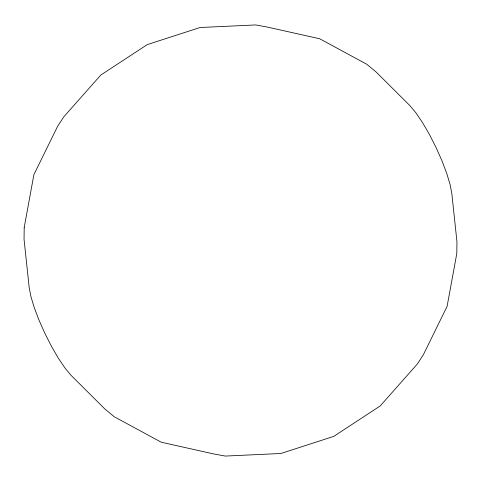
<?xml version="1.0" encoding="UTF-8"?>
<svg xmlns="http://www.w3.org/2000/svg" width="481" height="481" viewBox="0 0 481 481"><rect width="100%" height="100%" fill="white"/><g stroke="black" fill="none" stroke-linecap="round" stroke-linejoin="round"><path stroke-width="0.72" d="M24.194 227.537L24.05 239.285L29.167 287.416L30.868 296.344L34.229 307.515L39.015 320.166L44.913 333.429L51.509 346.41L58.357 358.213L64.995 368.043L70.966 375.228L104.804 408.934L114.262 416.756L161.261 442.219L213.666 453.938L225.342 456.066L280.922 453.487L333.742 436.393L380.212 405.946L417.159 364.225L423.334 354.792L447.108 306.373L456.806 253.463L456.95 241.715L451.833 193.584L450.132 184.656L446.771 173.485L441.985 160.834L436.087 147.571L429.491 134.59L422.643 122.787L416.005 112.957L410.034 105.772L376.196 72.066L366.738 64.244L319.739 38.781L267.334 27.062L255.658 24.934L200.078 27.513L147.258 44.607L100.788 75.054L63.841 116.775L57.666 126.208L33.892 174.627L24.194 227.537"/></g></svg>
